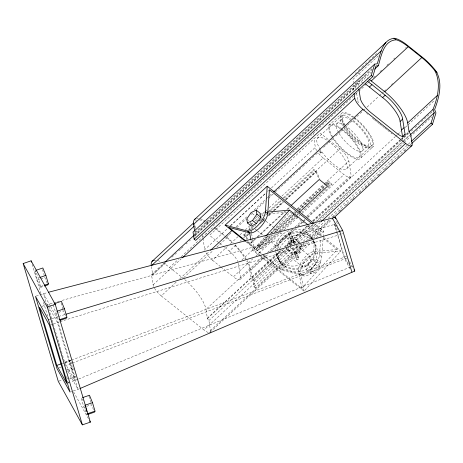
<?xml version="1.0" encoding="UTF-8"?>
<svg xmlns="http://www.w3.org/2000/svg" width="463" height="463" viewBox="0 0 463 463"><rect width="100%" height="100%" fill="white"/><g stroke="black" fill="none" stroke-linecap="round" stroke-linejoin="round"><path stroke-width="0.35" stroke-dasharray="2.31 1.74" d="M297.078 259.893L295.429 253.649L294.41 251.814L294.572 252.63A3.843 0.324 71.1 0 0 296.054 257.833L297.078 259.893L298.959 259.251L297.31 253.006L296.291 251.172L296.453 251.988A3.843 0.324 71.1 0 0 297.935 257.191L298.959 259.251M246.773 241.709L280.543 268.621L301.604 274.154A14.278 5.822 -51.4 0 0 312.322 268.216A14.278 5.822 -51.4 0 0 319.511 255.015L320.651 238.786M320.853 235.962L321.2 231.025L313.324 224.746M263.453 255.709L281.498 270.091L303.884 275.965A14.278 5.822 -51.4 0 0 314.603 270.033A14.278 5.822 -51.4 0 0 321.785 256.832L323.145 237.577M323.197 236.859L323.596 231.159L314.58 223.965M306.616 270.062L307.733 264.929L312.67 259.535L316.495 259.28L320.437 262.417L319.32 267.556L314.377 272.95L310.557 273.205L306.616 270.062L310.436 269.807L314.377 272.95M310.557 273.205L311.674 268.071L316.611 262.677L320.437 262.417M310.436 269.807L315.378 264.414L316.495 259.28M287.089 246.241L288.391 241.443L295.475 239.018L300.701 243.445M301.048 244.07L301.743 245.326L299.879 252.179L292.795 254.604L287.569 250.176L289.433 243.318L288.391 241.443M299.879 252.179L298.838 250.298L300.516 244.134M34.789 271.555L35.31 270.548L38.348 277.985L40.866 286.435L40.345 287.442L37.306 280.005L34.789 271.555L36.155 271.092M65.017 362.888L69.809 361.25L70.33 360.243L72.865 366.436M69.89 379.006L75.365 377.137L75.891 376.124L69.728 378.23M87.49 413.708L86.969 414.715L83.93 407.278L81.413 398.834L81.934 397.821L83.456 401.537M273.106 234.805L259.297 247.572L257.474 250.946L276.058 233.757M328.169 185.003L329.39 182.758L331.485 184.424L301.749 211.927M319.904 152.24C320.691 150.521 322.289 153.722 320.489 153.091C319.117 152.009 320.865 152.067 320.882 153.23M320.425 151.737L321.374 152.778M269.281 235.511L258.128 245.818L256.218 249.21L271.613 234.967M326.305 184.39L328.215 181.004L331.34 183.493L331.485 184.424M288.843 233.207L288.756 233.352A3.843 0.324 71.1 0 0 290.521 239.053L292.066 242.369L293.947 241.721L290.723 232.565L288.843 233.207L292.066 242.369M290.723 232.565L290.642 232.704A3.843 0.324 71.1 0 0 292.402 238.41L293.947 241.721M260.096 256.132L252.769 250.292L265.345 236.558M259.702 254.748L254.656 250.726L267.788 236.385M270.705 233.202L290.168 211.956L299.144 219.109M260.264 255.2L301.772 288.281L337.284 249.511L322.699 237.884M260.657 256.583L304.069 291.181L340.843 251.033L322.236 236.205M355.26 73.461L356.313 72.483M358.426 70.538L361.586 67.61M362.112 67.123L364.746 64.687M365.272 64.201L368.438 61.278M368.965 60.786L371.598 58.35M372.125 57.863L377.397 52.99M378.34 55.89L352.997 79.318L353.518 82.622M194.854 232.495L371.974 68.698M195.039 236.396L194.622 233.728L372.293 69.421M355.891 88.497L355.462 85.742L357.992 83.404L357.893 81.939A21.813 6.98 47.2 0 1 358.061 80.822M153.571 286.389A10.25 3.282 47.2 0 1 153.108 284.832L151.511 274.628L163.717 263.343M194.501 234.874L353.2 88.115L354.421 88.381L353.929 85.267M152.657 274.426L165.274 262.764M194.703 235.545L371.581 71.973M151.511 274.628L152.732 274.895L166.003 262.625M171.837 257.225L176.617 252.81M178.741 250.848L180.859 248.88M181.392 248.394L183.516 246.426M186.167 243.972L187.231 242.994M189.355 241.032L190.415 240.048M194.663 236.118L354.421 88.381M217.76 221.719L212.986 226.129L215.168 227.865M218.287 221.227L353.46 96.223M355.578 94.261L358.229 91.813M358.761 91.321L365.122 85.441M365.654 84.949L367.772 82.987M368.305 82.501L369.891 81.031M373.606 77.599L375.192 76.123M379.967 71.713L382.085 69.751M386.854 65.341L388.445 63.871M393.747 58.969L394.806 57.991M405.409 48.187L406.468 47.203M162.467 262.643A28.799 9.219 47.2 0 1 169.562 267.469L178.498 259.211M181.126 256.78L213.183 227.13M153.108 284.832L181.241 258.817M328.747 125.409L341.243 113.852M317.114 138.483L342.441 115.061M358.403 102.798A12.709 4.069 47.2 0 1 357.83 100.865L359.352 99.464M336.78 123.662L342.742 118.146M230.348 225.886L265.727 193.169M204.889 250.333A9.816 3.143 47.2 0 1 204.727 249.632L227.483 228.589M230.655 225.649L265.583 193.349M267.701 191.393L268.76 190.415M271.405 187.966L315.332 147.344L313.879 138.096M154.503 288.235A10.25 3.282 47.2 0 0 161.246 295.915L176.64 281.678M179.823 278.732L209.548 251.247M236.084 226.708L247.23 216.4M254.129 210.017L266.867 198.239M267.4 197.747L268.991 196.271M269.524 195.785L272.175 193.331M226.627 236.998L228.745 235.036M229.272 234.544L231.922 232.096M236.697 227.686L245.708 219.352M251.01 214.45L252.069 213.466M256.311 209.548L265.322 201.214M268.499 198.274L273.274 193.858M275.392 191.896L302.426 166.9M302.958 166.408L308.786 161.014M309.319 160.528L315.147 155.134M315.679 154.642L321.507 149.248M323.631 147.292L327.868 143.368M328.4 142.876L333.701 137.974M335.82 136.012L340.594 131.602M341.121 131.11L346.955 125.722M347.481 125.23L353.315 119.836M353.842 119.35L359.676 113.956M360.202 113.464L362.853 111.016M363.386 110.524L364.977 109.054M367.095 107.092L378.757 96.31M379.29 95.818L381.408 93.856M381.94 93.364L383.526 91.894M384.058 91.408L386.177 89.446M391.478 84.544L392.543 83.56M183.637 277.783L213.067 250.564M216.748 247.161L226.731 237.93A28.799 9.219 47.2 0 1 232.131 242.676M206.058 252.896A9.816 3.143 47.2 0 0 212.523 260.247L227.339 246.542M230.516 243.607L237.924 236.755M240.042 234.799L243.22 231.859M245.332 229.903L250.628 225.006M251.154 224.52L254.332 221.586M254.858 221.094L259.095 217.182M261.74 214.734L265.444 211.307M265.97 210.815L267.029 209.837M269.148 207.881L279.201 198.581M281.851 196.133L323.128 157.964L343.957 174.563A11.291 3.611 47.2 0 0 351.11 175.205L348.888 161.014A11.291 3.611 47.2 0 0 339.923 148.802L330.316 141.151M254.453 239.394L249.14 244.302L245.703 236.738L243.943 235.331L243.793 234.4L245.917 232.432M248.041 230.47L252.821 226.048M260.258 219.173L262.909 216.719M268.748 211.319L280.966 200.028M283.09 198.06L313.885 169.58L316.472 171.646L320.02 179.378M243.943 235.331L246.067 233.369M249.783 229.932L254.563 225.51M259.338 221.094L260.935 219.618M265.71 215.202L266.775 214.219M270.49 210.781L281.11 200.959M284.294 198.014L314.03 170.517L313.885 169.58M224.792 247.485L229.312 251.091L236.726 244.238M239.898 241.304L241.489 239.834M243.602 237.878L248.365 233.474M263.187 219.769L265.831 217.321M268.476 214.873L271.121 212.424M273.239 210.468L282.766 201.66M285.411 199.212L339.923 148.802M245.703 236.738L249.951 232.808M250.483 232.316L251.542 231.332M262.162 221.511L264.286 219.549M268.534 215.619L273.315 211.203M273.847 210.711L283.402 201.874M285.526 199.906L315.789 171.918L314.03 170.517M247.566 239.035L246.385 236.46L249.036 234.006M260.189 223.693L261.78 222.217M262.313 221.731L263.904 220.255M268.685 215.833L272.4 212.401M274.524 210.434L283.553 202.088M286.203 199.634L316.472 171.646M257.104 236.94L284.716 211.406M286.84 209.444L289.497 206.984M255.767 238.792L249.927 244.192L248.747 241.617M257.891 236.83L285.503 211.296M287.627 209.334L289.751 207.366M241.987 259.87L267.921 235.893M270.566 233.445L294.381 211.423M297.026 208.975L323.487 184.506M324.013 184.014L348.888 161.014M271.931 233.051L293.704 212.922M294.236 212.43L295.296 211.446M297.42 209.484L325.032 183.95M325.558 183.458L328.215 181.004M362.344 150.874L368.305 145.359M274.802 232.021L294.445 213.854M294.977 213.362L296.042 212.378M298.693 209.924L325.246 185.374M259.153 246.634L271.897 234.851M274.021 232.889L294.728 213.738M295.261 213.246L296.32 212.262M298.444 210.3L326.056 184.766M326.589 184.274L329.239 181.82M276.289 231.859L295.406 214.184M299.121 210.746L304.961 205.346M305.493 204.854L311.865 198.963M312.398 198.471L318.77 192.579M319.296 192.087L325.142 186.687M327.266 184.72L329.39 182.758M279.241 230.811L296.233 215.098M296.766 214.606L297.825 213.622M346.88 168.532L372.206 145.116M278.917 233.039L261.398 249.244L261.248 248.307L277.181 233.578M279.831 231.124L296.824 215.411M297.356 214.919L298.415 213.935M328.151 186.439L331.34 183.493M281.573 230.586L297.501 215.851M360.903 157.883L373.404 146.325M220.967 266.977L233.352 276.845L252.931 258.736M256.108 255.802L280.977 232.802M284.155 229.862L300.03 215.179M302.148 213.223L343.957 174.563M210.439 331.711A10.25 3.282 47.2 0 0 210.474 330.553L208.906 320.535L207.424 318.619L205.983 309.411L264.321 255.466M267.492 252.526L292.367 229.526M295.012 227.078L301.367 221.204M306.656 216.314L351.11 175.205M240.239 279.212L266.7 254.743M269.871 251.803L294.219 229.295M297.391 226.355L304.804 219.503M307.449 217.06L350.844 176.924M304.203 242.925L255.426 288.032L254.314 280.937L252.213 278.217L250.946 270.114L268.436 253.932M271.619 250.992L296.002 228.444M298.126 226.482L302.895 222.072M303.421 221.58L305.545 219.618M307.663 217.662L395.13 136.776M395.657 136.284L397.248 134.814M397.781 134.328L400.958 131.382M405.2 127.464L434.884 100.014M207.349 318.139L281.203 249.841M284.386 246.895L307.195 225.805M312.502 220.897L402.671 137.511M406.387 134.073L407.978 132.603M207.424 318.619L281.73 249.898M284.913 246.953L307.739 225.851M313.046 220.944L401.149 139.461M401.681 138.975L403.273 137.499M406.456 134.554L409.113 132.1M252.213 278.217L283.501 249.279M286.684 246.339L309.487 225.249M313.202 221.818L400.698 140.897M401.23 140.411L408.655 133.541M411.306 131.093L412.898 129.623M415.016 127.661L419.258 123.737M421.382 121.775L433.05 110.987M208.906 320.535L286.927 248.382M290.11 245.436L312.93 224.329M315.587 221.875L403.163 140.891M403.69 140.399L409.529 134.999M255.426 288.032L253.99 286.886L252.972 280.393L288.484 247.549M290.602 245.593L313.393 224.514M317.103 221.082L402.434 142.17M402.966 141.678L409.859 135.306M254.314 280.937L290.857 247.144M294.034 244.204L316.275 223.635M319.453 220.695L403.661 142.824M404.193 142.332L431.73 116.867M161.246 295.915L203.98 329.969L294.74 246.038M297.923 243.092L320.217 222.477M253.99 286.886L299.584 244.724M303.294 241.292L325.032 221.192M328.215 218.247L407.741 144.705M408.268 144.213L410.918 141.765M306.321 240.968L329.118 219.884M332.301 216.944L409.703 145.359M410.235 144.873L411.294 143.889M210.474 330.553L304.949 243.185M308.665 239.747L329.893 220.116M333.076 217.17L335.733 214.716M339.448 211.278L342.099 208.825M345.815 205.393L347.939 203.431M352.187 199.501L354.837 197.047M359.085 193.123L361.209 191.155M364.925 187.723L369.167 183.794M371.824 181.34L374.48 178.886M378.19 175.448L380.846 172.994M384.562 169.562L387.218 167.108M390.928 163.671L393.585 161.217M397.3 157.779L399.951 155.325M404.199 151.401L406.323 149.439M210.231 332.116L307.363 242.294M311.072 238.862L332.307 219.225M280.543 268.621L310.112 241.275M313.277 238.347L321.2 231.025M281.498 270.091L313.596 240.401M316.229 237.97L323.596 231.159M79.358 388.804L70.717 391.877M78.073 379.249L70.746 381.992M78.739 378.977L350.045 267.157M64.994 365.863L71.748 363.276M72.419 363.015L346.874 258.07M48.667 308.642L64.762 362.645L70.839 360.347M71.516 360.092L347.319 256.068M37.306 280.005L40.044 279.067M40.727 278.836L44.836 277.43L47.874 284.867M40.866 286.435L44.292 285.26M40.345 287.442L43.771 286.273M36.143 296.077L47.648 292.483M42.116 306.309L46.763 304.718M53.326 304.88L55.844 313.324L57.892 312.623M58.581 312.386L63.367 310.748L65.399 315.708M49.176 319.592L51.167 318.909M51.833 318.683L57.863 316.675M290.891 238.422L292.772 237.779M290.521 239.053L292.402 238.41M50.756 324.748L52.747 324.065M53.413 323.84L59.467 321.831M289.433 243.318L296.517 240.893L300.174 243.995M341.457 234.087L342.608 233.693M287.569 250.176L286.528 248.295L291.754 252.723L298.838 250.298M294.572 252.63L296.453 251.988M296.604 257.59L298.485 256.948M64.855 362.112L70.33 360.243M62.279 363.825L64.334 363.125M351.197 266.757L352.349 266.364M59.015 367.906L61.006 367.223M67.21 369.787L72.685 367.911M67.534 371.338L72.326 369.7L75.365 377.137M58.928 381.124L62.25 379.99M68.084 382.901L70.081 382.218M83.93 407.278L85.985 406.578M86.668 406.34L91.46 404.703L93.74 410.282M60.155 321.617L339.616 234.7M58.558 316.466L65.468 314.377M47.839 305.875L47.429 304.492L52.996 302.941M53.691 302.744L59.252 301.193M62.036 300.418L334.708 224.381L337.504 229.434M268.714 213.819L286.591 212.268M301.772 288.281L298.589 270.496A12.993 5.301 -51.4 0 1 303.502 258.915A12.993 5.301 -51.4 0 1 313.688 251.565L337.284 249.511M304.069 291.181L300.661 272.146A12.993 5.301 -51.4 0 1 305.574 260.571A12.993 5.301 -51.4 0 1 315.766 253.215L340.843 251.033M194.622 233.728L196.277 234.087L195.762 230.782M372.449 118.215L374.145 119.564M374.706 120.015L376.969 121.821M377.536 122.267L379.232 123.621M379.799 124.072L382.056 125.872M382.623 126.324L384.319 127.678M384.886 128.129L387.143 129.929M387.71 130.381L392.236 133.986M328.053 139.346L320.147 133.043L209.542 235.331L219.144 242.982M308.711 225.423L321.675 235.754M299.7 219.555L304.191 223.131M307.554 225.817L320.46 236.095M319.511 255.015L321.785 256.832M313.688 251.565L315.766 253.215M265.392 220.735L263.707 219.393A6.459 2.633 -51.4 0 1 263.991 220.116M265.953 221.181L279.976 232.362M280.537 232.808L310.829 256.948A6.459 2.633 -51.4 0 1 305.933 266.098A6.459 2.633 -51.4 0 1 303.086 262.388A6.459 2.633 -51.4 0 1 310.829 256.948M312.67 259.535L316.611 262.677M252.219 213.46L254.424 215.22M315.378 264.414L319.32 267.556M307.733 264.929L311.674 268.071M246.738 218.993L249.493 221.192M256.965 230.458L255.287 229.116A6.459 2.633 -51.4 0 0 255.854 229.503M257.526 230.904L264.257 236.269M264.819 236.715L281.087 249.684M281.649 250.13L302.403 266.671M298.589 270.496L300.661 272.146M301.604 274.154L303.884 275.965M243.793 234.4L246.385 236.46M258.128 245.818L261.248 248.307M259.297 247.572L261.398 249.244M245.98 241.784L261.201 253.915M215.717 228.305L224.989 235.696M214.311 228.033L224.474 236.13M225.035 236.581L226.731 237.93M219.711 243.434L224.231 247.039M212.523 260.247L220.405 266.526M169.562 267.469L183.111 278.269M227.096 237.392L229.463 239.377A30.691 9.821 47.2 0 1 233.283 242.936M300.695 244.441L301.743 245.326M252.972 280.393L250.969 277.8L249.603 269.072A28.799 9.219 47.2 0 0 246.605 261.12M349.542 261.647L353.032 267.938M348.292 263.997L344.443 257.052L336.937 231.865M350.15 268.922L344.57 258.858L336.983 233.393M311.402 237.114L312.716 239.481A19.845 17.872 -29 0 0 305.574 233.427L300.886 232.021A19.845 17.872 -29 0 0 282.175 238.422L279.114 242.485A19.845 17.872 -29 0 0 276.77 249.106M314.649 242.971L313.231 240.413A19.845 17.872 -29 0 1 313.341 258.684L310.279 262.741A19.845 17.872 -29 0 1 291.568 269.148L286.881 267.736A19.845 17.872 -29 0 1 277.129 251.415M295.475 239.018L296.517 240.893M295.296 251.513L296.337 253.388M291.754 252.723L292.795 254.604M277.91 258.389L279.224 260.756M279.739 261.688L281.157 264.24M50.311 305.956L43.447 293.577L46.526 303.902M50.652 306.57L56.48 317.091L78.027 389.377L66.707 368.953M47.429 304.492L48.117 305.73M48.459 306.35L57.4 322.474L74.728 380.627L64.762 362.645M67.633 381.147L69.381 384.302M73.576 391.866L88.607 418.98M315.789 171.918L318.943 178.857M55.844 313.324L58.882 320.761M66.574 376.61L67.835 379.712M336.578 221.395L337.811 225.522M334.708 224.381L336.734 231.187M334.112 223.756L336.78 232.704M88.942 396.253L91.072 403.4M61.047 302.952L62.985 309.452M73.565 368.328L74.144 370.278M42.509 269.634L44.448 276.127M69.809 361.25L72.326 369.7M32.155 264.28L41.242 294.775M43.516 302.397L47.643 316.258M250.946 270.114L250.442 267.944A30.691 9.821 47.2 0 0 246.785 259.946M251.594 233.653L252.613 239.342M252.74 240.054L254.656 250.726M250.998 240.424L252.769 250.292M250.599 222.066L251.062 224.711M357.992 83.404L358.316 85.464M356.643 93.306L357.83 100.865M353.2 88.115L353.518 90.158M313.104 133.112L313.324 134.536M238.283 263.297L240.505 277.487A11.291 3.611 47.2 0 1 233.352 276.845M202.383 234.689L202.829 237.536M202.944 238.248L204.727 249.632M195.039 226.158L195.658 230.123M151.413 266.497L152.732 274.895M355.462 85.742L355.358 84.283A21.813 6.98 47.2 0 1 355.532 83.166M255.356 226.175A6.459 2.633 -51.4 0 1 255.732 225.29M258.996 220.926A6.459 2.633 -51.4 0 1 260.177 219.971M261.311 219.306A6.459 2.633 -51.4 0 1 262.324 218.976M249.354 229.746A12.993 5.301 -51.4 0 1 250.147 226.667M250.645 225.475A12.993 5.301 -51.4 0 1 252.399 222.292M254.679 219.178A12.993 5.301 -51.4 0 1 255.53 218.195M255.964 217.726A12.993 5.301 -51.4 0 1 257.752 215.984M259.569 214.519A12.993 5.301 -51.4 0 1 264.46 212.326M251.467 232.941A12.993 5.301 -51.4 0 1 251.467 231.431M251.826 229.654A12.993 5.301 -51.4 0 1 253.273 226.106M256.38 221.36A12.993 5.301 -51.4 0 1 257.642 219.879M261.682 216.204A12.993 5.301 -51.4 0 1 263.447 215.081M154.156 260.241A28.799 9.219 47.2 0 1 155.701 260.206M157.524 260.542A28.799 9.219 47.2 0 1 161.28 262.023M184.731 279.6A28.799 9.219 47.2 0 1 205.983 309.411M235.152 244.84A30.691 9.821 47.2 0 1 246.079 258.765M196.613 218.461A30.691 9.821 47.2 0 1 198.262 218.42M200.201 218.779A30.691 9.821 47.2 0 1 204.837 220.677M206.382 221.534A30.691 9.821 47.2 0 1 209.635 223.623M208.263 332.434A10.25 3.282 47.2 0 1 203.98 329.969M234.776 245.321A28.799 9.219 47.2 0 1 245.697 259.5M194.935 225.498A28.799 9.219 47.2 0 1 194.807 224.271M195.612 221.1A28.799 9.219 47.2 0 1 196.532 220.313M199.321 219.861A28.799 9.219 47.2 0 1 204.906 221.684M205.491 221.98A28.799 9.219 47.2 0 1 208.958 224.046M360.139 79.057A21.813 6.98 47.2 0 1 364.259 79.821M357.963 73.762A28.799 9.219 47.2 0 1 361.279 74.74M363.559 75.805A28.799 9.219 47.2 0 1 368.062 78.571M353.286 120.444A21.257 6.806 47.2 0 1 370.076 141.475A21.257 6.806 47.2 0 1 362.46 146.198A21.257 6.806 47.2 0 1 343.216 126.683M342.574 125.548A21.257 6.806 47.2 0 1 351.058 118.823M340.901 129.096A21.257 6.806 47.2 0 1 358.837 150.024A21.257 6.806 47.2 0 1 352.922 156.697A21.257 6.806 47.2 0 1 333.227 137.76M332.862 137.164A21.257 6.806 47.2 0 1 340.357 128.72M354.062 117.232A22.965 7.35 47.2 0 1 373.201 146.638A22.965 7.35 47.2 0 1 346.069 127.823M344.252 125.01A22.965 7.35 47.2 0 1 353.529 116.844M354.513 118.349A21.257 6.806 47.2 0 1 371.685 139.317A21.257 6.806 47.2 0 1 364.763 144.809A21.257 6.806 47.2 0 1 345.357 125.606M345.01 125.022A21.257 6.806 47.2 0 1 352.852 117.162M352.667 121.144A18.676 5.978 47.2 0 1 368.079 139.699A18.676 5.978 47.2 0 1 362.025 144.664A18.676 5.978 47.2 0 1 344.854 127.551M344.513 126.955A18.676 5.978 47.2 0 1 350.427 119.639M345.016 125.496A18.676 5.978 47.2 0 1 361.655 144.149A18.676 5.978 47.2 0 1 356.568 150.434A18.676 5.978 47.2 0 1 338.893 133.06M338.546 132.47A18.676 5.978 47.2 0 1 344.466 125.155M328.076 140.955A21.257 6.806 47.2 0 1 345.93 161.709A21.257 6.806 47.2 0 1 340.421 168.706A21.257 6.806 47.2 0 1 320.784 150.215M320.402 149.618A21.257 6.806 47.2 0 1 327.532 140.578M323.128 157.964A9.816 3.143 47.2 0 1 317.259 151.563M316.663 150.608A9.816 3.143 47.2 0 1 315.332 147.344M342.632 129.605A22.965 7.35 47.2 0 1 360.185 158.699A22.965 7.35 47.2 0 1 332.093 137.123M331.757 136.568A22.965 7.35 47.2 0 1 342.099 129.194M357.604 81.401A21.813 6.98 47.2 0 1 363.449 82.975M229.312 251.091A11.291 3.611 47.2 0 1 237.774 261.583M402.503 137.951A12.709 4.069 47.2 0 1 401.843 138.796M367.529 114.286A12.709 4.069 47.2 0 1 366.731 113.609M205.63 232.889A11.291 3.611 47.2 0 1 206.521 233.311M316.235 130.607A11.291 3.611 47.2 0 1 317.132 131.023M277.192 250.726A19.845 17.872 -29 0 1 279.629 243.411L282.69 239.354A19.845 17.872 -29 0 1 301.401 232.953L306.089 234.359A19.845 17.872 -29 0 1 312.033 238.804M313 240.858A19.845 17.872 -29 0 1 314.759 261.242L311.697 265.299A19.845 17.872 -29 0 1 292.986 271.706L288.299 270.294A19.845 17.872 -29 0 1 279.137 250.552M279.802 248.544A19.845 17.872 -29 0 1 281.047 245.969L284.108 241.912A19.845 17.872 -29 0 1 302.819 235.511L307.507 236.917A19.845 17.872 -29 0 1 311.02 239.035M313.37 241.345A19.845 17.872 -29 0 1 311.512 255.385L308.451 259.442A19.845 17.872 -29 0 1 289.74 265.849L285.052 264.437A19.845 17.872 -29 0 1 275.491 252.19M275.392 251.513A19.845 17.872 -29 0 1 277.8 240.112L280.862 236.055A19.845 17.872 -29 0 1 299.573 229.654L304.26 231.06A19.845 17.872 -29 0 1 312.936 240.083M313.069 240.042A19.845 17.872 -29 0 1 312.826 257.752L309.764 261.815A19.845 17.872 -29 0 1 291.053 268.216L286.365 266.81A19.845 17.872 -29 0 1 276.567 251.855M297.177 245.616A3.64 3.276 -29 0 1 294.491 249.048A3.64 3.276 -29 0 1 290.509 247.769M290.191 245.251A3.64 3.276 -29 0 1 296.164 243.318M296.644 245.778A3.64 3.276 -29 0 1 290.671 247.711M289.659 245.413A3.64 3.276 -29 0 1 292.344 241.981A3.64 3.276 -29 0 1 296.326 243.254"/><path stroke-width="0.69" d="M267.22 186.224L225.116 225.157L247.508 231.031A14.278 5.822 -51.4 0 0 258.227 225.099A14.278 5.822 -51.4 0 0 265.409 211.898L267.22 186.224L314.012 223.519M245.65 240.812L228.763 227.356L249.823 232.883A14.278 5.822 -51.4 0 0 260.547 226.945A14.278 5.822 -51.4 0 0 267.73 213.744L269.42 189.755L312.195 223.849M409.037 131.625L432.974 109.488C437.923 97.299 441.181 82.871 434.798 70.555A28.799 9.219 47.2 0 0 421.805 57.534L408.256 46.734A28.799 9.219 47.2 0 0 396.212 39.806C383.486 40.518 381.147 56.26 378.369 65.694L374.712 69.074M378.369 65.694L376.002 65.989L372.744 76.65L195.67 240.401L194.153 239.197L371.233 75.446L374.694 64.114L377.276 63.79C380.1 54.981 382.617 38.012 395.275 38.383A30.691 9.821 47.2 0 1 405.264 43.62L424.53 58.98A30.691 9.821 47.2 0 1 435.498 70.445C443.27 82.02 439.179 97.514 434.641 109.511L435.967 112.949L432.5 124.281L411.827 143.397M411.451 141.273L431.065 123.135L434.236 112.764L432.974 109.488M35.992 270.311L42.839 267.973L45.878 275.41L48.395 283.854L47.874 284.867L44.454 286.036M54.53 303.635L61.376 301.291L64.415 308.728L66.932 317.178L66.412 318.185L60.248 320.292M82.617 397.59L89.463 395.246L92.502 402.683L95.019 411.127L94.498 412.139L87.652 414.483M247.439 222.958L252.526 220.515L256.907 214.103L256.201 210.138L251.12 212.581L246.738 218.993L247.439 222.958L251.299 226.031L256.38 223.588L260.762 217.176L260.061 213.211L256.201 210.138M265.831 236.032L289.543 210.144L308.144 224.972M194.31 219.734L385.818 42.631M151.991 261.439L193.511 223.039M194.639 231.141L193.58 224.393L381.228 50.861M151.835 265.351L194.408 225.979M374.694 64.114L193.042 232.102L194.153 239.197M164.782 262.359L193.974 235.366M369.115 79.323A28.799 9.219 47.2 0 1 371.251 80.956L408.256 46.734M182.3 257.839L354.797 98.318L354.05 93.555M369.439 86.998L371.974 84.654L387.404 97.045A21.813 6.98 47.2 0 1 402.324 117.353L405.084 134.166L402.55 136.51L399.789 119.697A21.813 6.98 47.2 0 0 384.875 99.389L367.257 85.348A21.813 6.98 47.2 0 0 365.307 84.04M210.607 250.263L232.368 230.14M273.766 191.856L362.934 109.395L405.669 143.455A10.25 3.282 47.2 0 0 412.163 144.039L410.594 134.015L409.113 132.1L407.671 122.892A28.799 9.219 47.2 0 0 384.799 91.755L371.251 80.956M384.799 91.755L421.805 57.534M382.664 97.537L385.193 95.193M291.088 205.514L319.233 179.488L327.561 186.126L299.416 212.152M400.182 121.387L402.712 119.043M407.671 122.892L437.234 95.557M401.531 129.999L404.06 127.655M410.386 134.82L434.236 112.764M321.276 221.499L405.669 143.455M333.898 217.755L411.92 145.602M80.018 388.521L354.774 271.087L342.672 230.476L335.351 217.263L48.349 292.298M23.15 263.545L31.119 260.819L55.242 304.33L90.354 422.134L82.379 424.866L58.263 381.35L23.15 263.545L47.267 307.056L82.379 424.866M39.72 277.516L45.878 275.41M44.292 285.26L48.395 283.854M47.267 307.056L55.242 304.33M56.885 311.304L64.415 308.728M59.403 319.754L66.932 317.178M342.672 230.476L66.157 314.169M56.787 365.371L66.759 383.358L49.425 325.205L39.459 307.218L56.787 365.371L61.44 363.779M92.502 402.683L84.972 405.258L85.557 407.209M87.49 413.708L95.019 411.127M267.325 212.077L289.543 210.144M371.974 84.654L369.792 83.01A21.813 6.98 47.2 0 0 367.836 81.702M393.944 38.134L395.987 39.766M435.075 70.92L437.118 72.546M371.233 75.446L372.744 76.65M431.065 123.135L432.5 124.281M265.409 211.898L267.73 213.744M256.907 214.103L260.762 217.176M252.526 220.515L256.38 223.588M247.508 231.031L249.823 232.883M225.116 225.157L245.413 241.333M332.469 218.247L339.79 231.459L351.897 272.07M354.079 269.825L354.774 271.087M89.654 420.873L90.354 422.134M335.351 217.263L335.756 218.64M85.944 408.505L86.911 411.757M31.119 260.819L31.536 262.203M249.609 232.669L250.871 239.718M358.854 88.902L360.364 98.526A12.709 4.069 47.2 0 0 370.458 112.266L397.028 133.448A12.709 4.069 47.2 0 0 405.084 134.166M193.58 224.393L193.447 222.518A30.691 9.821 47.2 0 1 195.288 218.901M151.233 265.206A28.799 9.219 47.2 0 1 154.156 260.241M362.934 109.395A10.25 3.282 47.2 0 1 354.797 98.318M210.231 332.116A10.25 3.282 47.2 0 1 209.907 332.399M48.511 319.823L35.477 296.303L57.018 368.589L70.052 392.103L48.511 319.823"/></g></svg>
